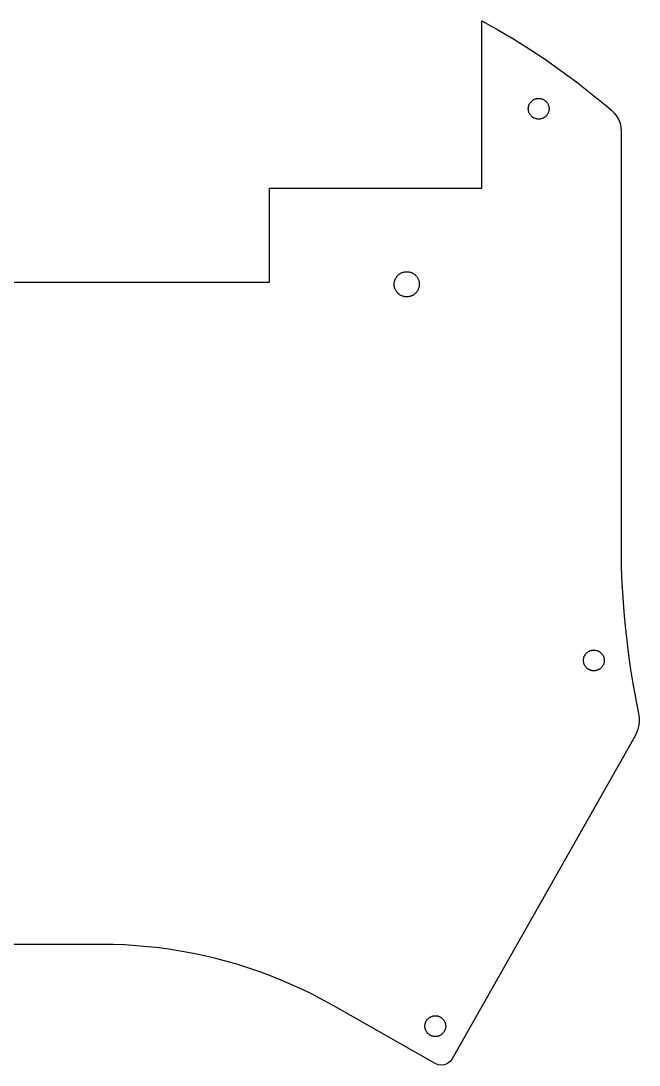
# Model space of a CAD drawing. Header units: centimetres. Extents: x 5 to 155, y 5 to 141.
# Drawn here: x 79.8 to 154.7, y 5.4 to 131.8 of the extents above; entities that cross this region are included whole.
import ezdxf

# ---------------------------------------------------------------- set-up
doc = ezdxf.new("R2010")
doc.units = ezdxf.units.CM
doc.layers.get('0').update_dxf_attribs({"color": 153, "true_color": 0x5890e1})

msp = doc.modelspace()

# ---------------------------------------------------------------- linework, layer by layer
for points in [[(135.6, 111.54, 0), (135.6, 131.79, 0)], [(135.6, 131.79, 0), (137.34, 130.83, 0)], [(137.34, 130.83, 0), (139.36, 129.64, 0)], [(139.36, 129.64, 0), (141.35, 128.39, 0)], [(141.35, 128.39, 0), (143.31, 127.1, 0)], [(143.31, 127.1, 0), (145.23, 125.76, 0)], [(145.23, 125.76, 0), (147.11, 124.37, 0)], [(147.11, 124.37, 0), (148.94, 122.93, 0)], [(148.94, 122.93, 0), (150.74, 121.45, 0)], [(141.25, 121.35, 0), (141.27, 121.41, 0)], [(141.25, 121.28, 0), (141.25, 121.35, 0)], [(141.27, 121.41, 0), (141.28, 121.47, 0)], [(141.28, 121.47, 0), (141.3, 121.53, 0)], [(141.3, 121.53, 0), (141.32, 121.59, 0)], [(141.32, 121.59, 0), (141.34, 121.64, 0)], [(141.34, 121.64, 0), (141.36, 121.7, 0)], [(141.36, 121.7, 0), (141.39, 121.75, 0)], [(141.39, 121.75, 0), (141.42, 121.81, 0)], [(141.42, 121.81, 0), (141.45, 121.86, 0)], [(141.45, 121.86, 0), (141.49, 121.91, 0)], [(141.49, 121.91, 0), (141.53, 121.95, 0)], [(141.53, 121.95, 0), (141.57, 122, 0)], [(141.57, 122, 0), (141.61, 122.04, 0)], [(141.61, 122.04, 0), (141.65, 122.08, 0)], [(141.65, 122.08, 0), (141.7, 122.12, 0)], [(141.7, 122.12, 0), (141.74, 122.16, 0)], [(141.74, 122.16, 0), (141.79, 122.2, 0)], [(141.79, 122.2, 0), (141.85, 122.23, 0)], [(141.85, 122.23, 0), (141.9, 122.26, 0)], [(141.9, 122.26, 0), (141.95, 122.29, 0)], [(141.95, 122.29, 0), (142.01, 122.31, 0)], [(142.01, 122.31, 0), (142.06, 122.34, 0)], [(142.06, 122.34, 0), (142.12, 122.35, 0)], [(142.12, 122.35, 0), (142.18, 122.37, 0)], [(142.18, 122.37, 0), (142.24, 122.39, 0)], [(142.24, 122.39, 0), (142.31, 122.4, 0)], [(142.31, 122.4, 0), (142.37, 122.4, 0)], [(142.37, 122.4, 0), (142.43, 122.41, 0)], [(142.43, 122.41, 0), (142.5, 122.41, 0)], [(142.5, 122.41, 0), (142.56, 122.41, 0)], [(142.56, 122.41, 0), (142.62, 122.4, 0)], [(142.62, 122.4, 0), (142.69, 122.4, 0)], [(142.69, 122.4, 0), (142.75, 122.39, 0)], [(142.75, 122.39, 0), (142.81, 122.37, 0)], [(142.81, 122.37, 0), (142.87, 122.35, 0)], [(142.87, 122.35, 0), (142.93, 122.34, 0)], [(142.93, 122.34, 0), (142.99, 122.31, 0)], [(142.99, 122.31, 0), (143.04, 122.29, 0)], [(143.04, 122.29, 0), (143.09, 122.26, 0)], [(143.09, 122.26, 0), (143.15, 122.23, 0)], [(143.15, 122.23, 0), (143.2, 122.2, 0)], [(143.2, 122.2, 0), (143.25, 122.16, 0)], [(143.25, 122.16, 0), (143.3, 122.12, 0)], [(143.3, 122.12, 0), (143.34, 122.08, 0)], [(143.34, 122.08, 0), (143.38, 122.04, 0)], [(143.38, 122.04, 0), (143.43, 122, 0)], [(143.43, 122, 0), (143.47, 121.95, 0)], [(143.47, 121.95, 0), (143.5, 121.91, 0)], [(143.5, 121.91, 0), (143.54, 121.86, 0)], [(143.54, 121.86, 0), (143.57, 121.81, 0)], [(143.57, 121.81, 0), (143.6, 121.75, 0)], [(143.6, 121.75, 0), (143.63, 121.7, 0)], [(143.63, 121.7, 0), (143.65, 121.64, 0)], [(143.65, 121.64, 0), (143.68, 121.59, 0)], [(143.68, 121.59, 0), (143.7, 121.53, 0)], [(143.7, 121.53, 0), (143.71, 121.47, 0)], [(143.71, 121.47, 0), (143.73, 121.41, 0)], [(143.73, 121.41, 0), (143.74, 121.35, 0)], [(143.74, 121.35, 0), (143.75, 121.28, 0)], [(150.74, 121.45, 0), (151.36, 120.92, 0)], [(141.24, 121.22, 0), (141.25, 121.28, 0)], [(141.24, 121.15, 0), (141.24, 121.22, 0)], [(141.24, 121.09, 0), (141.24, 121.15, 0)], [(141.25, 121.03, 0), (141.24, 121.09, 0)], [(141.25, 120.96, 0), (141.25, 121.03, 0)], [(141.27, 120.9, 0), (141.25, 120.96, 0)], [(141.28, 120.84, 0), (141.27, 120.9, 0)], [(141.3, 120.78, 0), (141.28, 120.84, 0)], [(141.32, 120.72, 0), (141.3, 120.78, 0)], [(141.34, 120.67, 0), (141.32, 120.72, 0)], [(141.36, 120.61, 0), (141.34, 120.67, 0)], [(141.39, 120.56, 0), (141.36, 120.61, 0)], [(141.42, 120.5, 0), (141.39, 120.56, 0)], [(141.45, 120.45, 0), (141.42, 120.5, 0)], [(141.49, 120.4, 0), (141.45, 120.45, 0)], [(141.53, 120.36, 0), (141.49, 120.4, 0)], [(141.57, 120.31, 0), (141.53, 120.36, 0)], [(141.61, 120.27, 0), (141.57, 120.31, 0)], [(141.65, 120.23, 0), (141.61, 120.27, 0)], [(141.7, 120.19, 0), (141.65, 120.23, 0)], [(141.74, 120.15, 0), (141.7, 120.19, 0)], [(141.79, 120.11, 0), (141.74, 120.15, 0)], [(141.85, 120.08, 0), (141.79, 120.11, 0)], [(141.9, 120.05, 0), (141.85, 120.08, 0)], [(143.15, 120.08, 0), (143.09, 120.05, 0)], [(143.2, 120.11, 0), (143.15, 120.08, 0)], [(143.25, 120.15, 0), (143.2, 120.11, 0)], [(143.3, 120.19, 0), (143.25, 120.15, 0)], [(143.34, 120.23, 0), (143.3, 120.19, 0)], [(143.38, 120.27, 0), (143.34, 120.23, 0)], [(143.43, 120.31, 0), (143.38, 120.27, 0)], [(143.47, 120.36, 0), (143.43, 120.31, 0)], [(143.5, 120.4, 0), (143.47, 120.36, 0)], [(143.54, 120.45, 0), (143.5, 120.4, 0)], [(143.57, 120.5, 0), (143.54, 120.45, 0)], [(143.6, 120.56, 0), (143.57, 120.5, 0)], [(143.63, 120.61, 0), (143.6, 120.56, 0)], [(143.65, 120.67, 0), (143.63, 120.61, 0)], [(143.68, 120.72, 0), (143.65, 120.67, 0)], [(143.7, 120.78, 0), (143.68, 120.72, 0)], [(143.71, 120.84, 0), (143.7, 120.78, 0)], [(143.73, 120.9, 0), (143.71, 120.84, 0)], [(143.74, 120.96, 0), (143.73, 120.9, 0)], [(143.75, 121.03, 0), (143.74, 120.96, 0)], [(143.75, 121.28, 0), (143.75, 121.22, 0)], [(143.75, 121.22, 0), (143.75, 121.15, 0)], [(143.75, 121.15, 0), (143.75, 121.09, 0)], [(143.75, 121.09, 0), (143.75, 121.03, 0)], [(151.36, 120.92, 0), (151.69, 120.58, 0)], [(151.69, 120.58, 0), (151.97, 120.2, 0)], [(151.97, 120.2, 0), (152.19, 119.8, 0)], [(141.95, 120.02, 0), (141.9, 120.05, 0)], [(142.01, 120, 0), (141.95, 120.02, 0)], [(142.06, 119.97, 0), (142.01, 120, 0)], [(142.12, 119.96, 0), (142.06, 119.97, 0)], [(142.18, 119.94, 0), (142.12, 119.96, 0)], [(142.24, 119.92, 0), (142.18, 119.94, 0)], [(142.31, 119.91, 0), (142.24, 119.92, 0)], [(142.37, 119.9, 0), (142.31, 119.91, 0)], [(142.43, 119.9, 0), (142.37, 119.9, 0)], [(142.5, 119.9, 0), (142.43, 119.9, 0)], [(142.56, 119.9, 0), (142.5, 119.9, 0)], [(142.62, 119.9, 0), (142.56, 119.9, 0)], [(142.69, 119.91, 0), (142.62, 119.9, 0)], [(142.75, 119.92, 0), (142.69, 119.91, 0)], [(142.81, 119.94, 0), (142.75, 119.92, 0)], [(142.87, 119.96, 0), (142.81, 119.94, 0)], [(142.93, 119.97, 0), (142.87, 119.96, 0)], [(142.99, 120, 0), (142.93, 119.97, 0)], [(143.04, 120.02, 0), (142.99, 120, 0)], [(143.09, 120.05, 0), (143.04, 120.02, 0)], [(152.19, 119.8, 0), (152.35, 119.36, 0)], [(152.35, 119.36, 0), (152.45, 118.9, 0)], [(152.45, 118.9, 0), (152.49, 118.43, 0)], [(152.49, 118.43, 0), (152.49, 66.93, 0)], [(109.88, 111.54, 0), (135.6, 111.54, 0)], [(109.88, 100.17, 0), (109.88, 111.54, 0)], [(125.55, 101.08, 0), (125.61, 101.12, 0)], [(125.61, 101.12, 0), (125.67, 101.17, 0)], [(125.67, 101.17, 0), (125.73, 101.21, 0)], [(125.73, 101.21, 0), (125.79, 101.24, 0)], [(125.79, 101.24, 0), (125.86, 101.28, 0)], [(125.86, 101.28, 0), (125.93, 101.31, 0)], [(125.93, 101.31, 0), (126, 101.33, 0)], [(126, 101.33, 0), (126.07, 101.36, 0)], [(126.07, 101.36, 0), (126.14, 101.38, 0)], [(126.14, 101.38, 0), (126.21, 101.4, 0)], [(126.21, 101.4, 0), (126.29, 101.41, 0)], [(126.29, 101.41, 0), (126.36, 101.42, 0)], [(126.36, 101.42, 0), (126.44, 101.42, 0)], [(126.44, 101.42, 0), (126.52, 101.43, 0)], [(126.52, 101.43, 0), (126.6, 101.42, 0)], [(126.6, 101.42, 0), (126.68, 101.42, 0)], [(126.68, 101.42, 0), (126.75, 101.41, 0)], [(126.75, 101.41, 0), (126.83, 101.4, 0)], [(126.83, 101.4, 0), (126.9, 101.38, 0)], [(126.9, 101.38, 0), (126.97, 101.36, 0)], [(126.97, 101.36, 0), (127.04, 101.33, 0)], [(127.04, 101.33, 0), (127.11, 101.31, 0)], [(127.11, 101.31, 0), (127.18, 101.28, 0)], [(127.18, 101.28, 0), (127.25, 101.24, 0)], [(127.25, 101.24, 0), (127.31, 101.21, 0)], [(127.31, 101.21, 0), (127.37, 101.17, 0)], [(127.37, 101.17, 0), (127.43, 101.12, 0)], [(127.43, 101.12, 0), (127.49, 101.08, 0)], [(66.79, 100.17, 0), (109.88, 100.17, 0)], [(125, 100.06, 0), (125.01, 100.13, 0)], [(125, 99.98, 0), (125, 100.06, 0)], [(125, 99.9, 0), (125, 99.98, 0)], [(125, 99.82, 0), (125, 99.9, 0)], [(125.01, 100.13, 0), (125.03, 100.21, 0)], [(125.03, 100.21, 0), (125.04, 100.28, 0)], [(125.04, 100.28, 0), (125.07, 100.35, 0)], [(125.07, 100.35, 0), (125.09, 100.43, 0)], [(125.09, 100.43, 0), (125.12, 100.49, 0)], [(125.12, 100.49, 0), (125.15, 100.56, 0)], [(125.15, 100.56, 0), (125.18, 100.63, 0)], [(125.18, 100.63, 0), (125.22, 100.69, 0)], [(125.22, 100.69, 0), (125.26, 100.75, 0)], [(125.26, 100.75, 0), (125.3, 100.81, 0)], [(125.3, 100.81, 0), (125.34, 100.87, 0)], [(125.34, 100.87, 0), (125.39, 100.93, 0)], [(125.39, 100.93, 0), (125.44, 100.98, 0)], [(125.44, 100.98, 0), (125.5, 101.03, 0)], [(125.5, 101.03, 0), (125.55, 101.08, 0)], [(127.49, 101.08, 0), (127.55, 101.03, 0)], [(127.55, 101.03, 0), (127.6, 100.98, 0)], [(127.6, 100.98, 0), (127.65, 100.93, 0)], [(127.65, 100.93, 0), (127.7, 100.87, 0)], [(127.7, 100.87, 0), (127.74, 100.81, 0)], [(127.74, 100.81, 0), (127.78, 100.75, 0)], [(127.78, 100.75, 0), (127.82, 100.69, 0)], [(127.82, 100.69, 0), (127.86, 100.63, 0)], [(127.86, 100.63, 0), (127.89, 100.56, 0)], [(127.89, 100.56, 0), (127.92, 100.49, 0)], [(127.92, 100.49, 0), (127.95, 100.43, 0)], [(127.95, 100.43, 0), (127.98, 100.35, 0)], [(127.98, 100.35, 0), (128, 100.28, 0)], [(128, 100.28, 0), (128.01, 100.21, 0)], [(128.01, 100.21, 0), (128.03, 100.13, 0)], [(128.03, 100.13, 0), (128.04, 100.06, 0)], [(128.04, 100.06, 0), (128.04, 99.98, 0)], [(128.04, 99.98, 0), (128.04, 99.9, 0)], [(128.04, 99.9, 0), (128.04, 99.82, 0)], [(125, 99.75, 0), (125, 99.82, 0)], [(125.01, 99.67, 0), (125, 99.75, 0)], [(125.03, 99.6, 0), (125.01, 99.67, 0)], [(125.04, 99.52, 0), (125.03, 99.6, 0)], [(125.07, 99.45, 0), (125.04, 99.52, 0)], [(125.09, 99.38, 0), (125.07, 99.45, 0)], [(125.12, 99.31, 0), (125.09, 99.38, 0)], [(125.15, 99.24, 0), (125.12, 99.31, 0)], [(125.18, 99.18, 0), (125.15, 99.24, 0)], [(125.22, 99.11, 0), (125.18, 99.18, 0)], [(125.26, 99.05, 0), (125.22, 99.11, 0)], [(125.3, 98.99, 0), (125.26, 99.05, 0)], [(125.34, 98.93, 0), (125.3, 98.99, 0)], [(125.39, 98.88, 0), (125.34, 98.93, 0)], [(125.44, 98.82, 0), (125.39, 98.88, 0)], [(125.5, 98.77, 0), (125.44, 98.82, 0)], [(125.55, 98.73, 0), (125.5, 98.77, 0)], [(125.61, 98.68, 0), (125.55, 98.73, 0)], [(125.67, 98.64, 0), (125.61, 98.68, 0)], [(125.73, 98.6, 0), (125.67, 98.64, 0)], [(125.79, 98.56, 0), (125.73, 98.6, 0)], [(127.31, 98.6, 0), (127.25, 98.56, 0)], [(127.37, 98.64, 0), (127.31, 98.6, 0)], [(127.43, 98.68, 0), (127.37, 98.64, 0)], [(127.49, 98.73, 0), (127.43, 98.68, 0)], [(127.55, 98.77, 0), (127.49, 98.73, 0)], [(127.6, 98.82, 0), (127.55, 98.77, 0)], [(127.65, 98.88, 0), (127.6, 98.82, 0)], [(127.7, 98.93, 0), (127.65, 98.88, 0)], [(127.74, 98.99, 0), (127.7, 98.93, 0)], [(127.78, 99.05, 0), (127.74, 98.99, 0)], [(127.82, 99.11, 0), (127.78, 99.05, 0)], [(127.86, 99.18, 0), (127.82, 99.11, 0)], [(127.89, 99.24, 0), (127.86, 99.18, 0)], [(127.92, 99.31, 0), (127.89, 99.24, 0)], [(127.95, 99.38, 0), (127.92, 99.31, 0)], [(127.98, 99.45, 0), (127.95, 99.38, 0)], [(128, 99.52, 0), (127.98, 99.45, 0)], [(128.01, 99.6, 0), (128, 99.52, 0)], [(128.03, 99.67, 0), (128.01, 99.6, 0)], [(128.04, 99.75, 0), (128.03, 99.67, 0)], [(128.04, 99.82, 0), (128.04, 99.75, 0)], [(125.86, 98.53, 0), (125.79, 98.56, 0)], [(125.93, 98.5, 0), (125.86, 98.53, 0)], [(126, 98.47, 0), (125.93, 98.5, 0)], [(126.07, 98.45, 0), (126, 98.47, 0)], [(126.14, 98.43, 0), (126.07, 98.45, 0)], [(126.21, 98.41, 0), (126.14, 98.43, 0)], [(126.29, 98.4, 0), (126.21, 98.41, 0)], [(126.36, 98.39, 0), (126.29, 98.4, 0)], [(126.44, 98.38, 0), (126.36, 98.39, 0)], [(126.52, 98.38, 0), (126.44, 98.38, 0)], [(126.6, 98.38, 0), (126.52, 98.38, 0)], [(126.68, 98.39, 0), (126.6, 98.38, 0)], [(126.75, 98.4, 0), (126.68, 98.39, 0)], [(126.83, 98.41, 0), (126.75, 98.4, 0)], [(126.9, 98.43, 0), (126.83, 98.41, 0)], [(126.97, 98.45, 0), (126.9, 98.43, 0)], [(127.04, 98.47, 0), (126.97, 98.45, 0)], [(127.11, 98.5, 0), (127.04, 98.47, 0)], [(127.18, 98.53, 0), (127.11, 98.5, 0)], [(127.25, 98.56, 0), (127.18, 98.53, 0)], [(152.49, 66.93, 0), (152.49, 66.43, 0)], [(152.49, 66.43, 0), (152.5, 65.93, 0)], [(152.5, 65.93, 0), (152.5, 65.43, 0)], [(152.5, 65.43, 0), (152.52, 64.93, 0)], [(152.52, 64.93, 0), (152.54, 64.43, 0)], [(152.54, 64.43, 0), (152.56, 63.93, 0)], [(152.56, 63.93, 0), (152.57, 63.72, 0)], [(152.57, 63.72, 0), (152.67, 61.99, 0)], [(152.67, 61.99, 0), (152.81, 60.26, 0)], [(152.81, 60.26, 0), (152.98, 58.52, 0)], [(152.98, 58.52, 0), (153.17, 56.77, 0)], [(148.93, 55.61, 0), (148.99, 55.62, 0)], [(148.99, 55.62, 0), (149.05, 55.63, 0)], [(149.05, 55.63, 0), (149.12, 55.63, 0)], [(149.12, 55.63, 0), (149.18, 55.63, 0)], [(149.18, 55.63, 0), (149.24, 55.63, 0)], [(149.24, 55.63, 0), (149.31, 55.63, 0)], [(149.31, 55.63, 0), (149.37, 55.62, 0)], [(149.37, 55.62, 0), (149.43, 55.61, 0)], [(153.17, 56.77, 0), (153.39, 55.03, 0)], [(147.92, 54.38, 0), (147.93, 54.44, 0)], [(147.93, 54.31, 0), (147.92, 54.38, 0)], [(147.93, 54.5, 0), (147.94, 54.57, 0)], [(147.93, 54.44, 0), (147.93, 54.5, 0)], [(147.94, 54.57, 0), (147.95, 54.63, 0)], [(147.95, 54.63, 0), (147.96, 54.69, 0)], [(147.96, 54.69, 0), (147.98, 54.75, 0)], [(147.98, 54.75, 0), (148, 54.81, 0)], [(148, 54.81, 0), (148.02, 54.87, 0)], [(148.02, 54.87, 0), (148.05, 54.92, 0)], [(148.05, 54.92, 0), (148.08, 54.97, 0)], [(148.08, 54.97, 0), (148.11, 55.03, 0)], [(148.11, 55.03, 0), (148.14, 55.08, 0)], [(148.14, 55.08, 0), (148.17, 55.13, 0)], [(148.17, 55.13, 0), (148.21, 55.18, 0)], [(148.21, 55.18, 0), (148.25, 55.22, 0)], [(148.25, 55.22, 0), (148.29, 55.26, 0)], [(148.29, 55.26, 0), (148.34, 55.31, 0)], [(148.34, 55.31, 0), (148.38, 55.35, 0)], [(148.38, 55.35, 0), (148.43, 55.38, 0)], [(148.43, 55.38, 0), (148.48, 55.42, 0)], [(148.48, 55.42, 0), (148.53, 55.45, 0)], [(148.53, 55.45, 0), (148.58, 55.48, 0)], [(148.58, 55.48, 0), (148.64, 55.51, 0)], [(148.64, 55.51, 0), (148.69, 55.53, 0)], [(148.69, 55.53, 0), (148.75, 55.56, 0)], [(148.75, 55.56, 0), (148.81, 55.58, 0)], [(148.81, 55.58, 0), (148.87, 55.59, 0)], [(148.87, 55.59, 0), (148.93, 55.61, 0)], [(149.43, 55.61, 0), (149.49, 55.59, 0)], [(149.49, 55.59, 0), (149.55, 55.58, 0)], [(149.55, 55.58, 0), (149.61, 55.56, 0)], [(149.61, 55.56, 0), (149.67, 55.53, 0)], [(149.67, 55.53, 0), (149.72, 55.51, 0)], [(149.72, 55.51, 0), (149.78, 55.48, 0)], [(149.78, 55.48, 0), (149.83, 55.45, 0)], [(149.83, 55.45, 0), (149.88, 55.42, 0)], [(149.88, 55.42, 0), (149.93, 55.38, 0)], [(149.93, 55.38, 0), (149.98, 55.35, 0)], [(149.98, 55.35, 0), (150.02, 55.31, 0)], [(150.02, 55.31, 0), (150.07, 55.26, 0)], [(150.07, 55.26, 0), (150.11, 55.22, 0)], [(150.11, 55.22, 0), (150.15, 55.18, 0)], [(150.15, 55.18, 0), (150.19, 55.13, 0)], [(150.19, 55.13, 0), (150.22, 55.08, 0)], [(150.22, 55.08, 0), (150.25, 55.03, 0)], [(150.25, 55.03, 0), (150.28, 54.97, 0)], [(150.28, 54.97, 0), (150.31, 54.92, 0)], [(150.31, 54.92, 0), (150.34, 54.87, 0)], [(150.34, 54.87, 0), (150.36, 54.81, 0)], [(150.36, 54.81, 0), (150.38, 54.75, 0)], [(150.38, 54.75, 0), (150.4, 54.69, 0)], [(150.4, 54.69, 0), (150.41, 54.63, 0)], [(150.41, 54.63, 0), (150.42, 54.57, 0)], [(150.42, 54.57, 0), (150.43, 54.5, 0)], [(150.43, 54.5, 0), (150.43, 54.44, 0)], [(150.43, 54.44, 0), (150.44, 54.38, 0)], [(150.44, 54.38, 0), (150.43, 54.31, 0)], [(153.39, 55.03, 0), (153.63, 53.29, 0)], [(147.93, 54.25, 0), (147.93, 54.31, 0)], [(147.94, 54.19, 0), (147.93, 54.25, 0)], [(147.95, 54.12, 0), (147.94, 54.19, 0)], [(147.96, 54.06, 0), (147.95, 54.12, 0)], [(147.98, 54, 0), (147.96, 54.06, 0)], [(148, 53.94, 0), (147.98, 54, 0)], [(148.02, 53.89, 0), (148, 53.94, 0)], [(148.05, 53.83, 0), (148.02, 53.89, 0)], [(148.08, 53.78, 0), (148.05, 53.83, 0)], [(148.11, 53.73, 0), (148.08, 53.78, 0)], [(148.14, 53.67, 0), (148.11, 53.73, 0)], [(148.17, 53.62, 0), (148.14, 53.67, 0)], [(148.21, 53.58, 0), (148.17, 53.62, 0)], [(148.25, 53.53, 0), (148.21, 53.58, 0)], [(148.29, 53.49, 0), (148.25, 53.53, 0)], [(148.34, 53.45, 0), (148.29, 53.49, 0)], [(148.38, 53.41, 0), (148.34, 53.45, 0)], [(148.43, 53.37, 0), (148.38, 53.41, 0)], [(148.48, 53.33, 0), (148.43, 53.37, 0)], [(148.53, 53.3, 0), (148.48, 53.33, 0)], [(148.58, 53.27, 0), (148.53, 53.3, 0)], [(148.64, 53.24, 0), (148.58, 53.27, 0)], [(148.69, 53.22, 0), (148.64, 53.24, 0)], [(148.75, 53.2, 0), (148.69, 53.22, 0)], [(148.81, 53.18, 0), (148.75, 53.2, 0)], [(148.87, 53.16, 0), (148.81, 53.18, 0)], [(148.93, 53.15, 0), (148.87, 53.16, 0)], [(148.99, 53.13, 0), (148.93, 53.15, 0)], [(149.05, 53.13, 0), (148.99, 53.13, 0)], [(149.12, 53.12, 0), (149.05, 53.13, 0)], [(149.18, 53.12, 0), (149.12, 53.12, 0)], [(149.24, 53.12, 0), (149.18, 53.12, 0)], [(149.31, 53.13, 0), (149.24, 53.12, 0)], [(149.37, 53.13, 0), (149.31, 53.13, 0)], [(149.43, 53.15, 0), (149.37, 53.13, 0)], [(149.49, 53.16, 0), (149.43, 53.15, 0)], [(149.55, 53.18, 0), (149.49, 53.16, 0)], [(149.61, 53.2, 0), (149.55, 53.18, 0)], [(149.67, 53.22, 0), (149.61, 53.2, 0)], [(149.72, 53.24, 0), (149.67, 53.22, 0)], [(149.78, 53.27, 0), (149.72, 53.24, 0)], [(149.83, 53.3, 0), (149.78, 53.27, 0)], [(149.88, 53.33, 0), (149.83, 53.3, 0)], [(149.93, 53.37, 0), (149.88, 53.33, 0)], [(149.98, 53.41, 0), (149.93, 53.37, 0)], [(150.02, 53.45, 0), (149.98, 53.41, 0)], [(150.07, 53.49, 0), (150.02, 53.45, 0)], [(150.11, 53.53, 0), (150.07, 53.49, 0)], [(150.15, 53.58, 0), (150.11, 53.53, 0)], [(150.19, 53.62, 0), (150.15, 53.58, 0)], [(150.22, 53.67, 0), (150.19, 53.62, 0)], [(150.25, 53.73, 0), (150.22, 53.67, 0)], [(150.28, 53.78, 0), (150.25, 53.73, 0)], [(150.31, 53.83, 0), (150.28, 53.78, 0)], [(150.34, 53.89, 0), (150.31, 53.83, 0)], [(150.36, 53.94, 0), (150.34, 53.89, 0)], [(150.38, 54, 0), (150.36, 53.94, 0)], [(150.4, 54.06, 0), (150.38, 54, 0)], [(150.41, 54.12, 0), (150.4, 54.06, 0)], [(150.42, 54.19, 0), (150.41, 54.12, 0)], [(150.43, 54.25, 0), (150.42, 54.19, 0)], [(150.43, 54.31, 0), (150.43, 54.25, 0)], [(153.63, 53.29, 0), (153.91, 51.57, 0)], [(153.91, 51.57, 0), (154.21, 49.85, 0)], [(154.21, 49.85, 0), (154.54, 48.15, 0)], [(154.54, 48.15, 0), (154.58, 47.94, 0)], [(154.58, 47.94, 0), (154.65, 47.47, 0)], [(154.66, 46.99, 0), (154.62, 46.52, 0)], [(154.65, 47.47, 0), (154.66, 46.99, 0)], [(154.36, 45.6, 0), (154.15, 45.17, 0)], [(154.52, 46.05, 0), (154.36, 45.6, 0)], [(154.62, 46.52, 0), (154.52, 46.05, 0)], [(154.15, 45.17, 0), (132.01, 6.15, 0)], [(89.57, 20, 0), (6.41, 20, 0)], [(90.97, 19.98, 0), (89.57, 20, 0)], [(92.37, 19.93, 0), (90.97, 19.98, 0)], [(93.77, 19.84, 0), (92.37, 19.93, 0)], [(95.16, 19.72, 0), (93.77, 19.84, 0)], [(96.55, 19.57, 0), (95.16, 19.72, 0)], [(97.93, 19.38, 0), (96.55, 19.57, 0)], [(99.31, 19.16, 0), (97.93, 19.38, 0)], [(100.68, 18.9, 0), (99.31, 19.16, 0)], [(102.04, 18.61, 0), (100.68, 18.9, 0)], [(103.39, 18.29, 0), (102.04, 18.61, 0)], [(104.74, 17.93, 0), (103.39, 18.29, 0)], [(106.08, 17.55, 0), (104.74, 17.93, 0)], [(107.41, 17.12, 0), (106.08, 17.55, 0)], [(108.73, 16.67, 0), (107.41, 17.12, 0)], [(110.03, 16.18, 0), (108.73, 16.67, 0)], [(111.33, 15.67, 0), (110.03, 16.18, 0)], [(112.61, 15.11, 0), (111.33, 15.67, 0)], [(113.88, 14.53, 0), (112.61, 15.11, 0)], [(115.14, 13.92, 0), (113.88, 14.53, 0)], [(116.38, 13.27, 0), (115.14, 13.92, 0)], [(117.61, 12.59, 0), (116.38, 13.27, 0)], [(129.96, 5.58, 0), (117.61, 12.59, 0)], [(128.72, 10.11, 0), (128.73, 10.17, 0)], [(128.73, 10.23, 0), (128.74, 10.3, 0)], [(128.73, 10.17, 0), (128.73, 10.23, 0)], [(128.74, 10.3, 0), (128.75, 10.36, 0)], [(128.75, 10.36, 0), (128.76, 10.42, 0)], [(128.76, 10.42, 0), (128.78, 10.48, 0)], [(128.78, 10.48, 0), (128.8, 10.54, 0)], [(128.8, 10.54, 0), (128.82, 10.59, 0)], [(128.82, 10.59, 0), (128.85, 10.65, 0)], [(128.85, 10.65, 0), (128.88, 10.7, 0)], [(128.88, 10.7, 0), (128.91, 10.76, 0)], [(128.91, 10.76, 0), (128.94, 10.81, 0)], [(128.94, 10.81, 0), (128.97, 10.86, 0)], [(128.97, 10.86, 0), (129.01, 10.9, 0)], [(129.01, 10.9, 0), (129.05, 10.95, 0)], [(129.05, 10.95, 0), (129.09, 10.99, 0)], [(129.09, 10.99, 0), (129.14, 11.03, 0)], [(129.14, 11.03, 0), (129.18, 11.07, 0)], [(129.18, 11.07, 0), (129.23, 11.11, 0)], [(129.23, 11.11, 0), (129.28, 11.15, 0)], [(129.28, 11.15, 0), (129.33, 11.18, 0)], [(129.33, 11.18, 0), (129.38, 11.21, 0)], [(129.38, 11.21, 0), (129.44, 11.24, 0)], [(129.44, 11.24, 0), (129.49, 11.26, 0)], [(129.49, 11.26, 0), (129.55, 11.29, 0)], [(129.55, 11.29, 0), (129.61, 11.3, 0)], [(129.61, 11.3, 0), (129.67, 11.32, 0)], [(129.67, 11.32, 0), (129.73, 11.34, 0)], [(129.73, 11.34, 0), (129.79, 11.35, 0)], [(129.79, 11.35, 0), (129.85, 11.36, 0)], [(129.85, 11.36, 0), (129.92, 11.36, 0)], [(129.92, 11.36, 0), (129.98, 11.36, 0)], [(129.98, 11.36, 0), (130.05, 11.36, 0)], [(130.05, 11.36, 0), (130.11, 11.36, 0)], [(130.11, 11.36, 0), (130.17, 11.35, 0)], [(130.17, 11.35, 0), (130.23, 11.34, 0)], [(130.23, 11.34, 0), (130.29, 11.32, 0)], [(130.29, 11.32, 0), (130.35, 11.3, 0)], [(130.35, 11.3, 0), (130.41, 11.29, 0)], [(130.41, 11.29, 0), (130.47, 11.26, 0)], [(130.47, 11.26, 0), (130.53, 11.24, 0)], [(130.53, 11.24, 0), (130.58, 11.21, 0)], [(130.58, 11.21, 0), (130.63, 11.18, 0)], [(130.63, 11.18, 0), (130.68, 11.15, 0)], [(130.68, 11.15, 0), (130.73, 11.11, 0)], [(130.73, 11.11, 0), (130.78, 11.07, 0)], [(130.78, 11.07, 0), (130.83, 11.03, 0)], [(130.83, 11.03, 0), (130.87, 10.99, 0)], [(130.87, 10.99, 0), (130.91, 10.95, 0)], [(130.91, 10.95, 0), (130.95, 10.9, 0)], [(130.95, 10.9, 0), (130.99, 10.86, 0)], [(130.99, 10.86, 0), (131.02, 10.81, 0)], [(131.02, 10.81, 0), (131.06, 10.76, 0)], [(131.06, 10.76, 0), (131.09, 10.7, 0)], [(131.09, 10.7, 0), (131.11, 10.65, 0)], [(131.11, 10.65, 0), (131.14, 10.59, 0)], [(131.14, 10.59, 0), (131.16, 10.54, 0)], [(131.16, 10.54, 0), (131.18, 10.48, 0)], [(131.18, 10.48, 0), (131.2, 10.42, 0)], [(131.2, 10.42, 0), (131.21, 10.36, 0)], [(131.21, 10.36, 0), (131.22, 10.3, 0)], [(131.22, 10.3, 0), (131.23, 10.23, 0)], [(131.23, 10.23, 0), (131.24, 10.17, 0)], [(131.24, 10.17, 0), (131.24, 10.11, 0)], [(128.73, 10.04, 0), (128.72, 10.11, 0)], [(128.73, 9.98, 0), (128.73, 10.04, 0)], [(128.74, 9.91, 0), (128.73, 9.98, 0)], [(128.75, 9.85, 0), (128.74, 9.91, 0)], [(128.76, 9.79, 0), (128.75, 9.85, 0)], [(128.78, 9.73, 0), (128.76, 9.79, 0)], [(128.8, 9.67, 0), (128.78, 9.73, 0)], [(128.82, 9.62, 0), (128.8, 9.67, 0)], [(128.85, 9.56, 0), (128.82, 9.62, 0)], [(128.88, 9.51, 0), (128.85, 9.56, 0)], [(128.91, 9.45, 0), (128.88, 9.51, 0)], [(128.94, 9.4, 0), (128.91, 9.45, 0)], [(128.97, 9.35, 0), (128.94, 9.4, 0)], [(129.01, 9.31, 0), (128.97, 9.35, 0)], [(129.05, 9.26, 0), (129.01, 9.31, 0)], [(129.09, 9.22, 0), (129.05, 9.26, 0)], [(129.14, 9.18, 0), (129.09, 9.22, 0)], [(129.18, 9.14, 0), (129.14, 9.18, 0)], [(129.23, 9.1, 0), (129.18, 9.14, 0)], [(129.28, 9.06, 0), (129.23, 9.1, 0)], [(129.33, 9.03, 0), (129.28, 9.06, 0)], [(129.38, 9, 0), (129.33, 9.03, 0)], [(129.44, 8.97, 0), (129.38, 9, 0)], [(129.49, 8.95, 0), (129.44, 8.97, 0)], [(129.55, 8.92, 0), (129.49, 8.95, 0)], [(129.61, 8.91, 0), (129.55, 8.92, 0)], [(129.67, 8.89, 0), (129.61, 8.91, 0)], [(129.73, 8.87, 0), (129.67, 8.89, 0)], [(129.79, 8.86, 0), (129.73, 8.87, 0)], [(129.85, 8.86, 0), (129.79, 8.86, 0)], [(129.92, 8.85, 0), (129.85, 8.86, 0)], [(129.98, 8.85, 0), (129.92, 8.85, 0)], [(130.05, 8.85, 0), (129.98, 8.85, 0)], [(130.11, 8.86, 0), (130.05, 8.85, 0)], [(130.17, 8.86, 0), (130.11, 8.86, 0)], [(130.23, 8.87, 0), (130.17, 8.86, 0)], [(130.29, 8.89, 0), (130.23, 8.87, 0)], [(130.35, 8.91, 0), (130.29, 8.89, 0)], [(130.41, 8.92, 0), (130.35, 8.91, 0)], [(130.47, 8.95, 0), (130.41, 8.92, 0)], [(130.53, 8.97, 0), (130.47, 8.95, 0)], [(130.58, 9, 0), (130.53, 8.97, 0)], [(130.63, 9.03, 0), (130.58, 9, 0)], [(130.68, 9.06, 0), (130.63, 9.03, 0)], [(130.73, 9.1, 0), (130.68, 9.06, 0)], [(130.78, 9.14, 0), (130.73, 9.1, 0)], [(130.83, 9.18, 0), (130.78, 9.14, 0)], [(130.87, 9.22, 0), (130.83, 9.18, 0)], [(130.91, 9.26, 0), (130.87, 9.22, 0)], [(130.95, 9.31, 0), (130.91, 9.26, 0)], [(130.99, 9.35, 0), (130.95, 9.31, 0)], [(131.02, 9.4, 0), (130.99, 9.35, 0)], [(131.06, 9.45, 0), (131.02, 9.4, 0)], [(131.09, 9.51, 0), (131.06, 9.45, 0)], [(131.11, 9.56, 0), (131.09, 9.51, 0)], [(131.14, 9.62, 0), (131.11, 9.56, 0)], [(131.16, 9.67, 0), (131.14, 9.62, 0)], [(131.18, 9.73, 0), (131.16, 9.67, 0)], [(131.2, 9.79, 0), (131.18, 9.73, 0)], [(131.21, 9.85, 0), (131.2, 9.79, 0)], [(131.22, 9.91, 0), (131.21, 9.85, 0)], [(131.23, 9.98, 0), (131.22, 9.91, 0)], [(131.24, 10.04, 0), (131.23, 9.98, 0)], [(131.24, 10.11, 0), (131.24, 10.04, 0)], [(130.33, 5.43, 0), (129.96, 5.58, 0)], [(130.72, 5.39, 0), (130.33, 5.43, 0)], [(131.1, 5.44, 0), (130.72, 5.39, 0)], [(131.45, 5.59, 0), (131.1, 5.44, 0)], [(131.76, 5.83, 0), (131.45, 5.59, 0)], [(132.01, 6.15, 0), (131.76, 5.83, 0)]]:
    msp.add_polyline3d(points)

doc.saveas('drawing.dxf')
